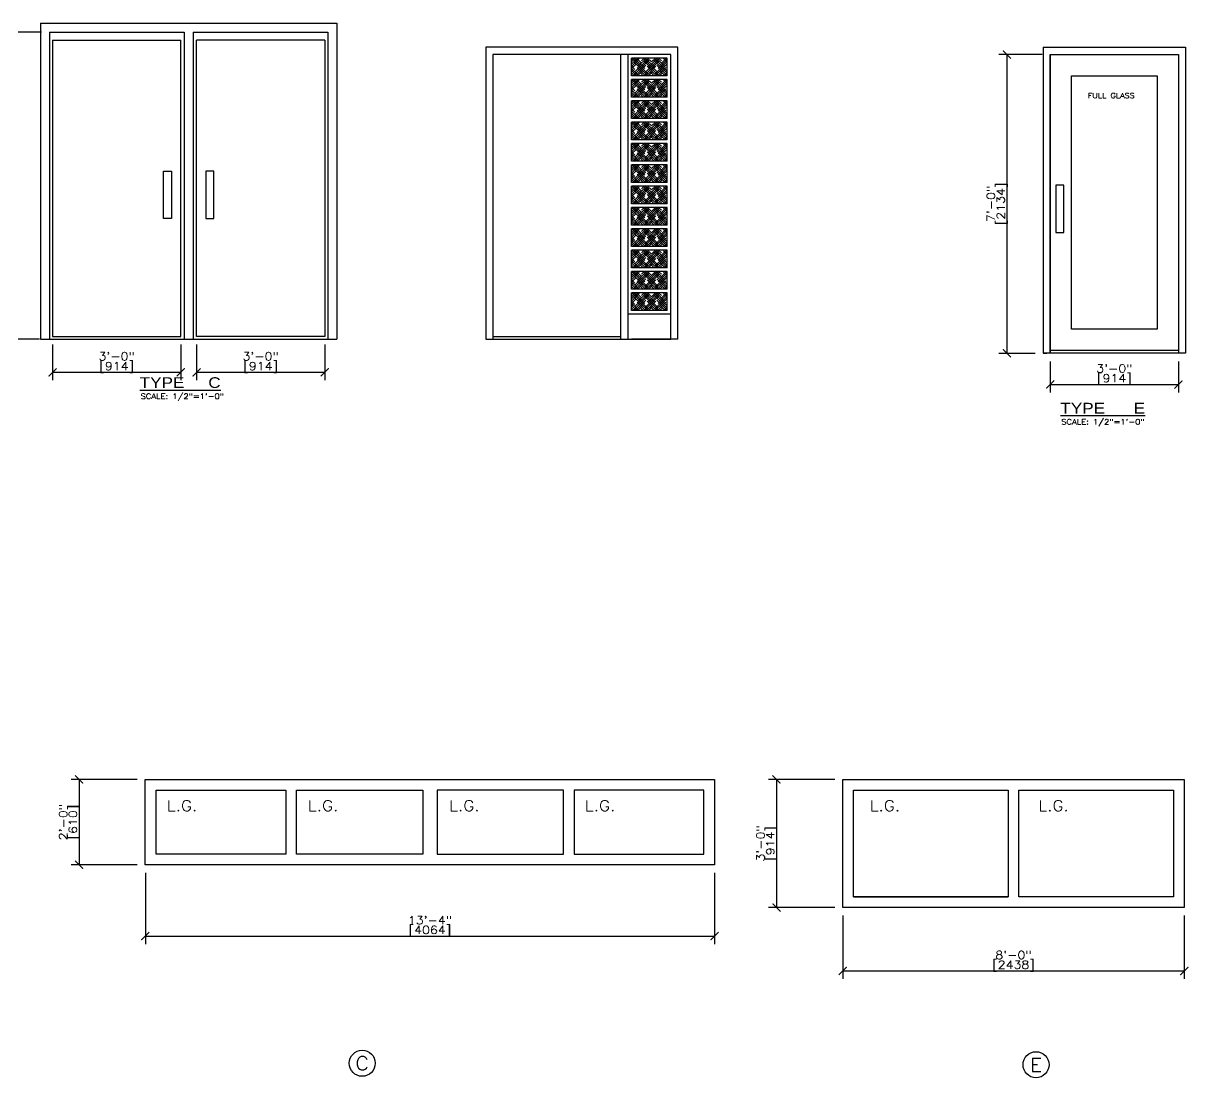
# Model space of a CAD drawing. Header units: inches. Extents: x -36 to 1350, y -371 to 143.
# Drawn here: x 388.5 to 716, y -321.7 to -25.3 of the extents above; entities that cross this region are included whole.
import ezdxf
from ezdxf.enums import TextEntityAlignment as Align

# ---------------------------------------------------------------- set-up
doc = ezdxf.new("R2010")
doc.units = ezdxf.units.IN
doc.header["$MEASUREMENT"] = 0
doc.layers.get('0').update_dxf_attribs({"linetype": 'CONTINUOUS'})
doc.layers.get('DEFPOINTS').update_dxf_attribs({"linetype": 'CONTINUOUS'})
for name, color, linetype in [('Arch_Detail_Annot', 5, 'CONTINUOUS'), ('Arch_Detail_Door', 140, 'CONTINUOUS'), ('Arch_Detail_Text', 5, 'CONTINUOUS'), ('Arch_Detail_Window', 140, 'CONTINUOUS')]:
    doc.layers.add(name, color=color, linetype=linetype)
doc.styles.add('ROMANS-115', font='romans.shx', dxfattribs={"width": 1.15})
doc.styles.add('ROMANS-80', font='romans.shx', dxfattribs={"width": 0.8})
doc.styles.add('SANS-115', font='sanss___.ttf', dxfattribs={"width": 1.15})
doc.dimstyles.new('ROMANS-24', dxfattribs={"dimtxt": 2.25, "dimasz": 2.25, "dimexe": 2.25, "dimexo": 2.25, "dimgap": 0.03125, "dimtad": 1, "dimdec": 6, "dimlfac": -192, "dimzin": 1, "dimdsep": 46, "dimlunit": 4, "dimtxsty": 'ROMANS-115', "dimblk": 'ARCHTICK', "dimcen": 2.25, "dimclrd": 256, "dimclre": 256, "dimclrt": 256, "dimadec": 0, "dimazin": 0, "dimtfac": 1, "dimtdec": 6, "dimtofl": 0, "dimtmove": 2, "dimatfit": 0, "dimfxl": 1, "dimfrac": 2, "dimtolj": 1, "dimtzin": 0, "dimarcsym": 0})

# ---------------------------------------------------------------- blocks, each defined once
blk = doc.blocks.new('_ArchTick')
at = {"color": 0, "linetype": 'ByBlock', "const_width": 0.15}
blk.add_lwpolyline([(-0.5, -0.5), (0.5, 0.5)], dxfattribs=at)
blk = doc.blocks.new('*D3')
at = {"layer": 'Arch_Detail_Text', "lineweight": -2, "transparency": 16777216}
for p, q in [((422.78, -264.07), (422.78, -284.12)), ((582.78, -264.07), (582.78, -284.12)), ((422.78, -281.87), (582.78, -281.87))]:
    blk.add_line(p, q, dxfattribs=at)
at = {"layer": 'DEFPOINTS', "color": 0, "transparency": 16777216}
for p in [(422.78, -261.82), (582.78, -261.82), (582.78, -281.87)]:
    blk.add_point(p, dxfattribs=at)
at = {"layer": 'Arch_Detail_Text', "lineweight": -2, "transparency": 16777216, "xscale": 2.25, "yscale": 2.25, "zscale": 2.25, "rotation": 180}
blk.add_blockref('_ArchTick', (422.78, -281.87), dxfattribs=at)
at = {"layer": 'Arch_Detail_Text', "lineweight": -2, "transparency": 16777216, "xscale": 2.25, "yscale": 2.25, "zscale": 2.25}
blk.add_blockref('_ArchTick', (582.78, -281.87), dxfattribs=at)
at = {"layer": 'Arch_Detail_Text', "transparency": 16777216, "char_height": 2.25, "attachment_point": 5, "style": 'ROMANS-115'}
for s, insert in [('\\A1;13\'-4"', (502.78, -277.39)), ('\\A1;[4064]', (502.78, -280.5))]:
    blk.add_mtext(s, dxfattribs=dict(at, insert=insert))
blk = doc.blocks.new('*D6')
at = {"layer": 'Arch_Detail_Text', "lineweight": -2, "transparency": 16777216}
for p, q in [((420.53, -237.82), (401.93, -237.82)), ((404.18, -237.82), (404.18, -261.82)), ((420.53, -261.82), (401.93, -261.82))]:
    blk.add_line(p, q, dxfattribs=at)
at = {"layer": 'DEFPOINTS', "color": 0, "transparency": 16777216}
for p in [(422.78, -237.82), (404.18, -261.82), (422.78, -261.82)]:
    blk.add_point(p, dxfattribs=at)
at = {"layer": 'Arch_Detail_Text', "lineweight": -2, "transparency": 16777216, "xscale": 2.25, "yscale": 2.25, "zscale": 2.25}
for p, rotation in [((404.18, -237.82), 90), ((404.18, -261.82), 270)]:
    blk.add_blockref('_ArchTick', p, dxfattribs=dict(at, rotation=rotation))
at = {"layer": 'Arch_Detail_Text', "transparency": 16777216, "char_height": 2.25, "attachment_point": 5, "rotation": 90, "style": 'ROMANS-115'}
for s, insert in [('\\A1;2\'-0"', (399.69, -249.82)), ('\\A1;[610]', (402.81, -249.82))]:
    blk.add_mtext(s, dxfattribs=dict(at, insert=insert))
blk = doc.blocks.new('*D7')
at = {"layer": 'Arch_Detail_Text', "lineweight": -2, "transparency": 16777216}
for p, q in [((618.78, -276.07), (618.78, -293.9)), ((714.78, -276.07), (714.78, -293.9)), ((618.78, -291.65), (714.78, -291.65))]:
    blk.add_line(p, q, dxfattribs=at)
at = {"layer": 'DEFPOINTS', "color": 0, "transparency": 16777216}
for p in [(618.78, -273.82), (714.78, -273.82), (714.78, -291.65)]:
    blk.add_point(p, dxfattribs=at)
at = {"layer": 'Arch_Detail_Text', "lineweight": -2, "transparency": 16777216, "xscale": 2.25, "yscale": 2.25, "zscale": 2.25, "rotation": 180}
blk.add_blockref('_ArchTick', (618.78, -291.65), dxfattribs=at)
at = {"layer": 'Arch_Detail_Text', "lineweight": -2, "transparency": 16777216, "xscale": 2.25, "yscale": 2.25, "zscale": 2.25}
blk.add_blockref('_ArchTick', (714.78, -291.65), dxfattribs=at)
at = {"layer": 'Arch_Detail_Text', "transparency": 16777216, "char_height": 2.25, "attachment_point": 5, "style": 'ROMANS-115'}
for s, insert in [('\\A1;8\'-0"', (666.78, -287.17)), ('\\A1;[2438]', (666.78, -290.28))]:
    blk.add_mtext(s, dxfattribs=dict(at, insert=insert))
blk = doc.blocks.new('*D8')
at = {"layer": 'Arch_Detail_Text', "lineweight": -2, "transparency": 16777216}
for p, q in [((616.53, -237.82), (597.93, -237.82)), ((600.18, -237.82), (600.18, -273.82)), ((616.53, -273.82), (597.93, -273.82))]:
    blk.add_line(p, q, dxfattribs=at)
at = {"layer": 'DEFPOINTS', "color": 0, "transparency": 16777216}
for p in [(618.78, -237.82), (600.18, -273.82), (618.78, -273.82)]:
    blk.add_point(p, dxfattribs=at)
at = {"layer": 'Arch_Detail_Text', "lineweight": -2, "transparency": 16777216, "xscale": 2.25, "yscale": 2.25, "zscale": 2.25}
for p, rotation in [((600.18, -237.82), 90), ((600.18, -273.82), 270)]:
    blk.add_blockref('_ArchTick', p, dxfattribs=dict(at, rotation=rotation))
at = {"layer": 'Arch_Detail_Text', "transparency": 16777216, "char_height": 2.25, "attachment_point": 5, "rotation": 90, "style": 'ROMANS-115'}
for s, insert in [('\\A1;3\'-0"', (595.69, -255.82)), ('\\A1;[914]', (598.81, -255.82))]:
    blk.add_mtext(s, dxfattribs=dict(at, insert=insert))
blk = doc.blocks.new('Window')
blk.add_circle((0.4356, 0.3589), 0.0609)
at = {"style": 'ROMANS-80', "width": 1.15}
blk.add_attdef('WINDOW', text='', height=0.0625, dxfattribs=at).set_placement((0.4356, 0.3589), align=Align.MIDDLE)
blk = doc.blocks.new('*D21')
at = {"layer": 'Arch_Detail_Text', "lineweight": -2, "transparency": 16777216}
for p, q in [((393.58, -27.83), (382.23, -27.83)), ((384.48, -27.83), (384.48, -114.08)), ((393.08, -114.08), (382.23, -114.08))]:
    blk.add_line(p, q, dxfattribs=at)
at = {"layer": 'DEFPOINTS', "color": 0, "transparency": 16777216}
for p in [(395.83, -27.83), (384.48, -114.08), (395.33, -114.08)]:
    blk.add_point(p, dxfattribs=at)
at = {"layer": 'Arch_Detail_Text', "lineweight": -2, "transparency": 16777216, "xscale": 2.25, "yscale": 2.25, "zscale": 2.25}
for p, rotation in [((384.48, -27.83), 90), ((384.48, -114.08), 270)]:
    blk.add_blockref('_ArchTick', p, dxfattribs=dict(at, rotation=rotation))
at = {"layer": 'Arch_Detail_Text', "transparency": 16777216, "char_height": 2.25, "attachment_point": 5, "rotation": 90, "style": 'ROMANS-115'}
for s, insert in [('\\A1;7\'-2 1/4"', (379.24, -70.95)), ('\\A1;[2191]', (382.73, -70.95))]:
    blk.add_mtext(s, dxfattribs=dict(at, insert=insert))
blk = doc.blocks.new('*D22')
at = {"layer": 'Arch_Detail_Text', "lineweight": -2, "transparency": 16777216}
for p, q in [((396.72, -115.58), (396.72, -125.66)), ((432.72, -115.58), (432.72, -125.66)), ((396.72, -123.41), (432.72, -123.41))]:
    blk.add_line(p, q, dxfattribs=at)
at = {"layer": 'DEFPOINTS', "color": 0, "transparency": 16777216}
for p in [(396.72, -113.33), (432.72, -113.33), (432.72, -123.41)]:
    blk.add_point(p, dxfattribs=at)
at = {"layer": 'Arch_Detail_Text', "lineweight": -2, "transparency": 16777216, "xscale": 2.25, "yscale": 2.25, "zscale": 2.25, "rotation": 180}
blk.add_blockref('_ArchTick', (396.72, -123.41), dxfattribs=at)
at = {"layer": 'Arch_Detail_Text', "lineweight": -2, "transparency": 16777216, "xscale": 2.25, "yscale": 2.25, "zscale": 2.25}
blk.add_blockref('_ArchTick', (432.72, -123.41), dxfattribs=at)
at = {"layer": 'Arch_Detail_Text', "transparency": 16777216, "char_height": 2.25, "attachment_point": 5, "style": 'ROMANS-115'}
for s, insert in [('\\A1;3\'-0"', (414.72, -118.92)), ('\\A1;[914]', (414.72, -122.04))]:
    blk.add_mtext(s, dxfattribs=dict(at, insert=insert))
blk = doc.blocks.new('*D23')
at = {"layer": 'Arch_Detail_Text', "lineweight": -2, "transparency": 16777216}
for p, q in [((437.19, -115.58), (437.19, -125.66)), ((473.19, -115.58), (473.19, -125.66)), ((437.19, -123.41), (473.19, -123.41))]:
    blk.add_line(p, q, dxfattribs=at)
at = {"layer": 'DEFPOINTS', "color": 0, "transparency": 16777216}
for p in [(437.19, -113.33), (473.19, -113.33), (473.19, -123.41)]:
    blk.add_point(p, dxfattribs=at)
at = {"layer": 'Arch_Detail_Text', "lineweight": -2, "transparency": 16777216, "xscale": 2.25, "yscale": 2.25, "zscale": 2.25, "rotation": 180}
blk.add_blockref('_ArchTick', (437.19, -123.41), dxfattribs=at)
at = {"layer": 'Arch_Detail_Text', "lineweight": -2, "transparency": 16777216, "xscale": 2.25, "yscale": 2.25, "zscale": 2.25}
blk.add_blockref('_ArchTick', (473.19, -123.41), dxfattribs=at)
at = {"layer": 'Arch_Detail_Text', "transparency": 16777216, "char_height": 2.25, "attachment_point": 5, "style": 'ROMANS-115'}
for s, insert in [('\\A1;3\'-0"', (455.19, -118.92)), ('\\A1;[914]', (455.19, -122.04))]:
    blk.add_mtext(s, dxfattribs=dict(at, insert=insert))
blk = doc.blocks.new('*D24')
at = {"layer": 'Arch_Detail_Text', "lineweight": -2, "transparency": 16777216}
for p, q in [((674.88, -34.08), (662.68, -34.08)), ((664.93, -34.08), (664.93, -118.08)), ((672.88, -118.08), (662.68, -118.08))]:
    blk.add_line(p, q, dxfattribs=at)
at = {"layer": 'DEFPOINTS', "color": 0, "transparency": 16777216}
for p in [(677.13, -34.08), (664.93, -118.08), (675.13, -118.08)]:
    blk.add_point(p, dxfattribs=at)
at = {"layer": 'Arch_Detail_Text', "lineweight": -2, "transparency": 16777216, "xscale": 2.25, "yscale": 2.25, "zscale": 2.25}
for p, rotation in [((664.93, -34.08), 90), ((664.93, -118.08), 270)]:
    blk.add_blockref('_ArchTick', p, dxfattribs=dict(at, rotation=rotation))
at = {"layer": 'Arch_Detail_Text', "transparency": 16777216, "char_height": 2.25, "attachment_point": 5, "rotation": 90, "style": 'ROMANS-115'}
for s, insert in [('\\A1;7\'-0"', (660.44, -76.08)), ('\\A1;[2134]', (663.56, -76.08))]:
    blk.add_mtext(s, dxfattribs=dict(at, insert=insert))
blk = doc.blocks.new('*D25')
at = {"layer": 'Arch_Detail_Text', "lineweight": -2, "transparency": 16777216}
for p, q in [((677.13, -120.33), (677.13, -129.08)), ((713.13, -120.33), (713.13, -129.08)), ((677.13, -126.83), (713.13, -126.83))]:
    blk.add_line(p, q, dxfattribs=at)
at = {"layer": 'DEFPOINTS', "color": 0, "transparency": 16777216}
for p in [(677.13, -118.08), (713.13, -118.08), (713.13, -126.83)]:
    blk.add_point(p, dxfattribs=at)
at = {"layer": 'Arch_Detail_Text', "lineweight": -2, "transparency": 16777216, "xscale": 2.25, "yscale": 2.25, "zscale": 2.25, "rotation": 180}
blk.add_blockref('_ArchTick', (677.13, -126.83), dxfattribs=at)
at = {"layer": 'Arch_Detail_Text', "lineweight": -2, "transparency": 16777216, "xscale": 2.25, "yscale": 2.25, "zscale": 2.25}
blk.add_blockref('_ArchTick', (713.13, -126.83), dxfattribs=at)
at = {"layer": 'Arch_Detail_Text', "transparency": 16777216, "char_height": 2.25, "attachment_point": 5, "style": 'ROMANS-115'}
for s, insert in [('\\A1;3\'-0"', (695.13, -122.34)), ('\\A1;[914]', (695.13, -125.46))]:
    blk.add_mtext(s, dxfattribs=dict(at, insert=insert))

msp = doc.modelspace()

# ---------------------------------------------------------------- hatches: boundary and pattern name
at = {"layer": 'Arch_Detail_Door'}
h = msp.add_hatch(dxfattribs=at)
h.set_pattern_fill('HOUND', color=256, scale=7, angle=45, style=0)
h.set_pattern_definition([(45, (334.8576, -4), (0.92807765, 1.5467961), [7, -3.5]), (135, (334.8576, -4), (0.92807765, -1.5467961), [7, -3.5])])
h.paths.add_polyline_path([(569.44139909, -35.07592251), (559.44139909, -35.07592251), (559.44139909, -40.07592251), (569.44139909, -40.07592251)])
h = msp.add_hatch(dxfattribs=at)
h.set_pattern_fill('HOUND', color=256, scale=7, angle=45, style=0)
h.set_pattern_definition([(45, (334.8576, -10), (0.92807765, 1.5467961), [7, -3.5]), (135, (334.8576, -10), (0.92807765, -1.5467961), [7, -3.5])])
h.paths.add_polyline_path([(569.44139909, -41.07592251), (559.44139909, -41.07592251), (559.44139909, -46.07592251), (569.44139909, -46.07592251)])
h = msp.add_hatch(dxfattribs=at)
h.set_pattern_fill('HOUND', color=256, scale=7, angle=45, style=0)
h.set_pattern_definition([(45, (334.8576, -16), (0.92807765, 1.5467961), [7, -3.5]), (135, (334.8576, -16), (0.92807765, -1.5467961), [7, -3.5])])
h.paths.add_polyline_path([(569.44139909, -47.07592251), (559.44139909, -47.07592251), (559.44139909, -52.07592251), (569.44139909, -52.07592251)])
h = msp.add_hatch(dxfattribs=at)
h.set_pattern_fill('HOUND', color=256, scale=7, angle=45, style=0)
h.set_pattern_definition([(45, (334.8576, -22), (0.92807765, 1.5467961), [7, -3.5]), (135, (334.8576, -22), (0.92807765, -1.5467961), [7, -3.5])])
h.paths.add_polyline_path([(569.44139909, -53.07592251), (559.44139909, -53.07592251), (559.44139909, -58.07592251), (569.44139909, -58.07592251)])
h = msp.add_hatch(dxfattribs=at)
h.set_pattern_fill('HOUND', color=256, scale=7, angle=45, style=0)
h.set_pattern_definition([(45, (334.8576, -28), (0.92807765, 1.5467961), [7, -3.5]), (135, (334.8576, -28), (0.92807765, -1.5467961), [7, -3.5])])
h.paths.add_polyline_path([(569.44139909, -59.07592251), (559.44139909, -59.07592251), (559.44139909, -64.07592251), (569.44139909, -64.07592251)])
h = msp.add_hatch(dxfattribs=at)
h.set_pattern_fill('HOUND', color=256, scale=7, angle=45, style=0)
h.set_pattern_definition([(45, (334.8576, -34), (0.92807765, 1.5467961), [7, -3.5]), (135, (334.8576, -34), (0.92807765, -1.5467961), [7, -3.5])])
h.paths.add_polyline_path([(569.44139909, -65.07592251), (559.44139909, -65.07592251), (559.44139909, -70.07592251), (569.44139909, -70.07592251)])
h = msp.add_hatch(dxfattribs=at)
h.set_pattern_fill('HOUND', color=256, scale=7, angle=45, style=0)
h.set_pattern_definition([(45, (334.8576, -40), (0.92807765, 1.5467961), [7, -3.5]), (135, (334.8576, -40), (0.92807765, -1.5467961), [7, -3.5])])
h.paths.add_polyline_path([(569.44139909, -71.07592251), (559.44139909, -71.07592251), (559.44139909, -76.07592251), (569.44139909, -76.07592251)])
h = msp.add_hatch(dxfattribs=at)
h.set_pattern_fill('HOUND', color=256, scale=7, angle=45, style=0)
h.set_pattern_definition([(45, (334.8576, -46), (0.92807765, 1.5467961), [7, -3.5]), (135, (334.8576, -46), (0.92807765, -1.5467961), [7, -3.5])])
h.paths.add_polyline_path([(569.44139909, -77.07592251), (559.44139909, -77.07592251), (559.44139909, -82.07592251), (569.44139909, -82.07592251)])
h = msp.add_hatch(dxfattribs=at)
h.set_pattern_fill('HOUND', color=256, scale=7, angle=45, style=0)
h.set_pattern_definition([(45, (334.8576, -52), (0.92807765, 1.5467961), [7, -3.5]), (135, (334.8576, -52), (0.92807765, -1.5467961), [7, -3.5])])
h.paths.add_polyline_path([(569.44139909, -83.07592251), (559.44139909, -83.07592251), (559.44139909, -88.07592251), (569.44139909, -88.07592251)])
h = msp.add_hatch(dxfattribs=at)
h.set_pattern_fill('HOUND', color=256, scale=7, angle=45, style=0)
h.set_pattern_definition([(45, (334.8576, -58), (0.92807765, 1.5467961), [7, -3.5]), (135, (334.8576, -58), (0.92807765, -1.5467961), [7, -3.5])])
h.paths.add_polyline_path([(569.44139909, -89.07592251), (559.44139909, -89.07592251), (559.44139909, -94.07592251), (569.44139909, -94.07592251)])
h = msp.add_hatch(dxfattribs=at)
h.set_pattern_fill('HOUND', color=256, scale=7, angle=45, style=0)
h.set_pattern_definition([(45, (334.8576, -64), (0.92807765, 1.5467961), [7, -3.5]), (135, (334.8576, -64), (0.92807765, -1.5467961), [7, -3.5])])
h.paths.add_polyline_path([(569.44139909, -95.07592251), (559.44139909, -95.07592251), (559.44139909, -100.07592251), (569.44139909, -100.07592251)])
h = msp.add_hatch(dxfattribs=at)
h.set_pattern_fill('HOUND', color=256, scale=7, angle=45, style=0)
h.set_pattern_definition([(45, (334.8576, -70), (0.92807765, 1.5467961), [7, -3.5]), (135, (334.8576, -70), (0.92807765, -1.5467961), [7, -3.5])])
h.paths.add_polyline_path([(569.44139909, -101.07592251), (559.44139909, -101.07592251), (559.44139909, -106.07592251), (569.44139909, -106.07592251)])

# ---------------------------------------------------------------- linework, layer by layer
for p, q in [((393.33174104, -25.32592251), (393.33174104, -114.07592251)), ((393.33174104, -25.32592251), (476.58174104, -25.32592251)), ((476.58174104, -25.32592251), (476.58174104, -114.07592251)), ((395.83174104, -27.82592251), (395.83174104, -114.07592251)), ((395.83174104, -27.82592251), (433.70674104, -27.82592251)), ((433.70674104, -27.82592251), (433.70674104, -114.07592251)), ((436.20674104, -27.82592251), (436.20674104, -114.07592251)), ((436.20674104, -27.82592251), (474.08174104, -27.82592251)), ((474.08174104, -27.82592251), (474.08174104, -114.07592251)), ((396.71915406, -30.07592251), (396.71915406, -113.32592251)), ((396.71915406, -30.07592251), (432.71915406, -30.07592251)), ((432.71915406, -113.32592251), (432.71915406, -30.07592251)), ((437.19432802, -113.32592251), (437.19432802, -30.07592251)), ((473.19432802, -30.07592251), (437.19432802, -30.07592251)), ((473.19432802, -30.07592251), (473.19432802, -113.32592251)), ((572.44139909, -32.07592251), (518.44139909, -32.07592251)), ((518.44139909, -32.07592251), (518.44139909, -114.07592251)), ((572.44139909, -114.07592251), (572.44139909, -32.07592251)), ((675.12784042, -32.07592251), (715.12784042, -32.07592251)), ((675.12784042, -32.07592251), (675.12784042, -118.07592251)), ((715.12784042, -32.07592251), (715.12784042, -118.07592251)), ((520.44139909, -34.07592251), (520.44139909, -113.32592251)), ((556.44139909, -34.07592251), (520.44139909, -34.07592251)), ((570.44139909, -34.07592251), (556.44139909, -34.07592251)), ((556.44139909, -113.32592251), (556.44139909, -34.07592251)), ((558.44139909, -114.07592251), (558.44139909, -34.07592251)), ((569.44139909, -35.07592251), (559.44139909, -35.07592251)), ((559.44139909, -40.07592251), (559.44139909, -35.07592251)), ((569.44139909, -40.07592251), (569.44139909, -35.07592251)), ((570.44139909, -114.07592251), (570.44139909, -34.07592251)), ((677.12784042, -34.07592251), (677.12784042, -34.07592251)), ((677.12784042, -118.07592251), (677.12784042, -34.07592251)), ((677.12784042, -117.32592251), (677.12784042, -34.07592251)), ((677.12784042, -34.07592251), (713.12784042, -34.07592251)), ((677.12784042, -34.07592251), (677.12784042, -117.32592251)), ((677.12784042, -34.07592251), (677.12784042, -118.07592251)), ((713.12784042, -34.07592251), (713.12784042, -117.32592251)), ((569.44139909, -40.07592251), (559.44139909, -40.07592251)), ((569.44139909, -41.07592251), (559.44139909, -41.07592251)), ((559.44139909, -46.07592251), (559.44139909, -41.07592251)), ((569.44139909, -46.07592251), (569.44139909, -41.07592251)), ((683.12784042, -40.07592251), (707.12784042, -40.07592251)), ((683.12784042, -111.32592251), (683.12784042, -40.07592251)), ((707.12784042, -40.07592251), (707.12784042, -111.32592251)), ((569.44139909, -46.07592251), (559.44139909, -46.07592251)), ((569.44139909, -47.07592251), (559.44139909, -47.07592251)), ((559.44139909, -52.07592251), (559.44139909, -47.07592251)), ((569.44139909, -52.07592251), (569.44139909, -47.07592251)), ((569.44139909, -52.07592251), (559.44139909, -52.07592251)), ((569.44139909, -53.07592251), (559.44139909, -53.07592251)), ((559.44139909, -58.07592251), (559.44139909, -53.07592251)), ((569.44139909, -58.07592251), (569.44139909, -53.07592251)), ((569.44139909, -58.07592251), (559.44139909, -58.07592251)), ((569.44139909, -59.07592251), (559.44139909, -59.07592251)), ((559.44139909, -64.07592251), (559.44139909, -59.07592251)), ((569.44139909, -64.07592251), (569.44139909, -59.07592251)), ((569.44139909, -64.07592251), (559.44139909, -64.07592251)), ((569.44139909, -65.07592251), (559.44139909, -65.07592251)), ((559.44139909, -70.07592251), (559.44139909, -65.07592251)), ((569.44139909, -70.07592251), (569.44139909, -65.07592251)), ((427.8591209, -80.15051045), (427.8591209, -66.8551971)), ((427.8591209, -66.8551971), (430.17352184, -66.8551971)), ((430.17352184, -66.8551971), (430.17352184, -80.15051045)), ((439.73996024, -66.8551971), (439.73996024, -80.15051045)), ((442.05436118, -66.8551971), (439.73996024, -66.8551971)), ((442.05436118, -80.15051045), (442.05436118, -66.8551971)), ((569.44139909, -70.07592251), (559.44139909, -70.07592251)), ((569.44139909, -71.07592251), (559.44139909, -71.07592251)), ((559.44139909, -76.07592251), (559.44139909, -71.07592251)), ((569.44139909, -76.07592251), (569.44139909, -71.07592251)), ((678.63698408, -70.8551971), (678.63698408, -84.15051045)), ((680.95138502, -70.8551971), (678.63698408, -70.8551971)), ((680.95138502, -84.15051045), (680.95138502, -70.8551971)), ((569.44139909, -76.07592251), (559.44139909, -76.07592251)), ((569.44139909, -77.07592251), (559.44139909, -77.07592251)), ((559.44139909, -82.07592251), (559.44139909, -77.07592251)), ((569.44139909, -82.07592251), (569.44139909, -77.07592251)), ((430.17352184, -80.15051045), (427.8591209, -80.15051045)), ((439.73996024, -80.15051045), (442.05436118, -80.15051045)), ((569.44139909, -82.07592251), (559.44139909, -82.07592251)), ((569.44139909, -83.07592251), (559.44139909, -83.07592251)), ((559.44139909, -88.07592251), (559.44139909, -83.07592251)), ((569.44139909, -88.07592251), (569.44139909, -83.07592251)), ((678.63698408, -84.15051045), (680.95138502, -84.15051045)), ((569.44139909, -88.07592251), (559.44139909, -88.07592251)), ((569.44139909, -89.07592251), (559.44139909, -89.07592251)), ((559.44139909, -94.07592251), (559.44139909, -89.07592251)), ((569.44139909, -94.07592251), (569.44139909, -89.07592251)), ((569.44139909, -94.07592251), (559.44139909, -94.07592251)), ((569.44139909, -95.07592251), (559.44139909, -95.07592251)), ((559.44139909, -100.07592251), (559.44139909, -95.07592251)), ((569.44139909, -100.07592251), (569.44139909, -95.07592251)), ((569.44139909, -100.07592251), (559.44139909, -100.07592251)), ((569.44139909, -101.07592251), (559.44139909, -101.07592251)), ((559.44139909, -106.07592251), (559.44139909, -101.07592251)), ((569.44139909, -106.07592251), (569.44139909, -101.07592251)), ((570.44139909, -107.07592251), (558.44139909, -107.07592251)), ((569.44139909, -106.07592251), (559.44139909, -106.07592251)), ((707.12784042, -111.32592251), (683.12784042, -111.32592251)), ((393.33174104, -114.07592251), (476.58174104, -114.07592251)), ((396.71915406, -113.32592251), (432.71915406, -113.32592251)), ((473.19432802, -113.32592251), (437.19432802, -113.32592251)), ((518.44139909, -114.07592251), (570.44139909, -114.07592251)), ((520.44139909, -113.32592251), (556.44139909, -113.32592251)), ((520.44139909, -113.32592251), (520.44139909, -114.07592251)), ((556.44139909, -114.07592251), (556.44139909, -113.32592251)), ((572.44139909, -114.07592251), (559.44139909, -114.07592251)), ((677.12784042, -118.07592251), (677.12784042, -117.32592251)), ((713.12784042, -117.32592251), (677.12784042, -117.32592251)), ((713.12784042, -117.32592251), (713.12784042, -118.07592251)), ((715.12784042, -118.07592251), (675.12784042, -118.07592251)), ((675.12784042, -118.07592251), (676.12784042, -118.07592251))]:
    msp.add_line(p, q, dxfattribs=at)
at = {"layer": 'Arch_Detail_Window'}
for p, q in [((462.27820592, -240.8197762), (462.27820592, -258.8197762)), ((621.77820592, -270.8197762), (665.27820592, -270.8197762))]:
    msp.add_line(p, q, dxfattribs=at)
for points in [[(422.77820592, -261.8197762), (422.77820592, -237.8197762), (582.77820592, -237.8197762), (582.77820592, -261.8197762)], [(618.77820592, -273.8197762), (618.77820592, -237.8197762), (714.77820592, -237.8197762), (714.77820592, -273.8197762)], [(465.27820592, -240.8197762), (500.77820592, -240.8197762), (500.77820592, -258.8197762), (465.27820592, -258.8197762)], [(540.27820592, -240.8197762), (504.77820592, -240.8197762), (504.77820592, -258.8197762), (540.27820592, -258.8197762)], [(543.27820592, -258.8197762), (579.77820592, -258.8197762), (579.77820592, -240.8197762), (543.27820592, -240.8197762)], [(621.77820592, -270.8197762), (621.77820592, -240.8197762), (665.27820592, -240.8197762), (665.27820592, -270.8197762)], [(668.27820592, -270.8197762), (668.27820592, -240.8197762), (711.77820592, -240.8197762), (711.77820592, -270.8197762)]]:
    msp.add_lwpolyline(points, close=True, dxfattribs=at)
msp.add_lwpolyline([(462.27820592, -258.8197762), (425.77820592, -258.8197762), (425.77820592, -240.8197762), (462.27820592, -240.8197762)], dxfattribs=at)

# ---------------------------------------------------------------- block references
at = {"layer": 'Arch_Detail_Annot', "xscale": 59.99999979864057, "yscale": 59.99999979864057, "zscale": 59.99999979864057}
for p, values in [((457.61164639, -339.13034888), {'WINDOW': 'C'}), ((646.97257787, -339.53409287), {'WINDOW': 'E'})]:
    msp.add_blockref('Window', p, dxfattribs=at).add_auto_attribs(values)

# ---------------------------------------------------------------- texts
at = {"layer": 'Arch_Detail_Annot', "width": 1.15}
for s, height, style, p in [('%%UTYPE     C', 3.0000000581, 'SANS-115', (421.19170128, -127.80212633)), ('SCALE: 1/2"=1\'-0"', 1.5000000291, 'ROMANS-115', (421.43983048, -130.89034798)), ('%%UTYPE      E', 3.0000000266, 'SANS-115', (679.95241687, -134.98594009)), ('SCALE: 1/2"=1\'-0"', 1.5000000133, 'ROMANS-115', (680.20054607, -138.07416171)), ('L.G.', 2.99999999, 'ROMANS-115', (428.80670744, -246.70744544)), ('L.G.', 2.99999999, 'ROMANS-115', (468.46241105, -246.70744544)), ('L.G.', 2.99999999, 'ROMANS-115', (508.15286647, -246.70744544)), ('L.G.', 2.99999999, 'ROMANS-115', (546.29459303, -246.70744544)), ('L.G.', 2.99999999, 'ROMANS-115', (626.34247363, -246.70744544)), ('L.G.', 2.99999999, 'ROMANS-115', (673.73924249, -246.70744544))]:
    msp.add_text(s, height=height, dxfattribs=dict(at, style=style)).set_placement(p)
at = {"layer": 'Arch_Detail_Annot', "insert": (687.65384955, -44.91365523), "char_height": 1.440000013, "attachment_point": 1, "style": 'ROMANS-115'}
msp.add_mtext('FULL GLASS', dxfattribs=at)

# ---------------------------------------------------------------- dimensions: what is measured, and where the dimension line sits
at = {"layer": 'Arch_Detail_Text'}
for base, p1, p2, picture, middle in [((384.4795209382, -114.0759225134), (395.8317410384, -27.8259225134), (395.3317410384, -114.0759225134), '*D21', (380.9884495097, -70.9509225134)), ((664.9301236673, -118.0759232582), (677.1278404169, -34.0759225134), (675.1278403992, -118.0759232582), '*D24', (661.8140522387, -76.0759228858)), ((404.177206814, -261.8197761966), (422.7782059195, -237.8197761966), (422.7782059195, -261.8197761966), '*D6', (401.0611353854, -249.8197761966)), ((600.177206814, -273.8197761966), (618.7782059194, -237.8197761966), (618.7782059194, -273.8197761966), '*D8', (597.0611353854, -255.8197761966))]:
    dim = msp.add_linear_dim(base=base, p1=p1, p2=p2, angle=90, dimstyle='ROMANS-24', override={"dimpost": '\\X'}, dxfattribs=at)
    dim.commit()
    dim.dimension.update_dxf_attribs({"geometry": picture, "text_midpoint": middle})
for base, p1, p2, picture, middle in [((432.7191540561, -123.4097352669), (396.7191540561, -113.3259225134), (432.7191540561, -113.3259225134), '*D22', (414.7191540561, -120.2936638384)), ((473.1943280206, -123.4097352669), (437.1943280206, -113.3259225134), (473.1943280206, -113.3259225134), '*D23', (455.1943280206, -120.2936638384)), ((713.1278404169, -126.8283962883), (677.1278404169, -118.0759225134), (713.1278404169, -118.0759225134), '*D25', (695.1278404169, -123.7123248598)), ((582.7782059194, -281.8716827945), (422.7782059195, -261.8197761966), (582.7782059194, -261.8197761966), '*D3', (502.7782059195, -278.7556113659)), ((714.7782059195, -291.6533652517), (618.7782059194, -273.8197761966), (714.7782059195, -273.8197761966), '*D7', (666.7782059195, -288.5372938231))]:
    dim = msp.add_linear_dim(base=base, p1=p1, p2=p2, dimstyle='ROMANS-24', override={"dimpost": '\\X'}, dxfattribs=at)
    dim.commit()
    dim.dimension.update_dxf_attribs({"geometry": picture, "text_midpoint": middle})

doc.saveas('drawing.dxf')
